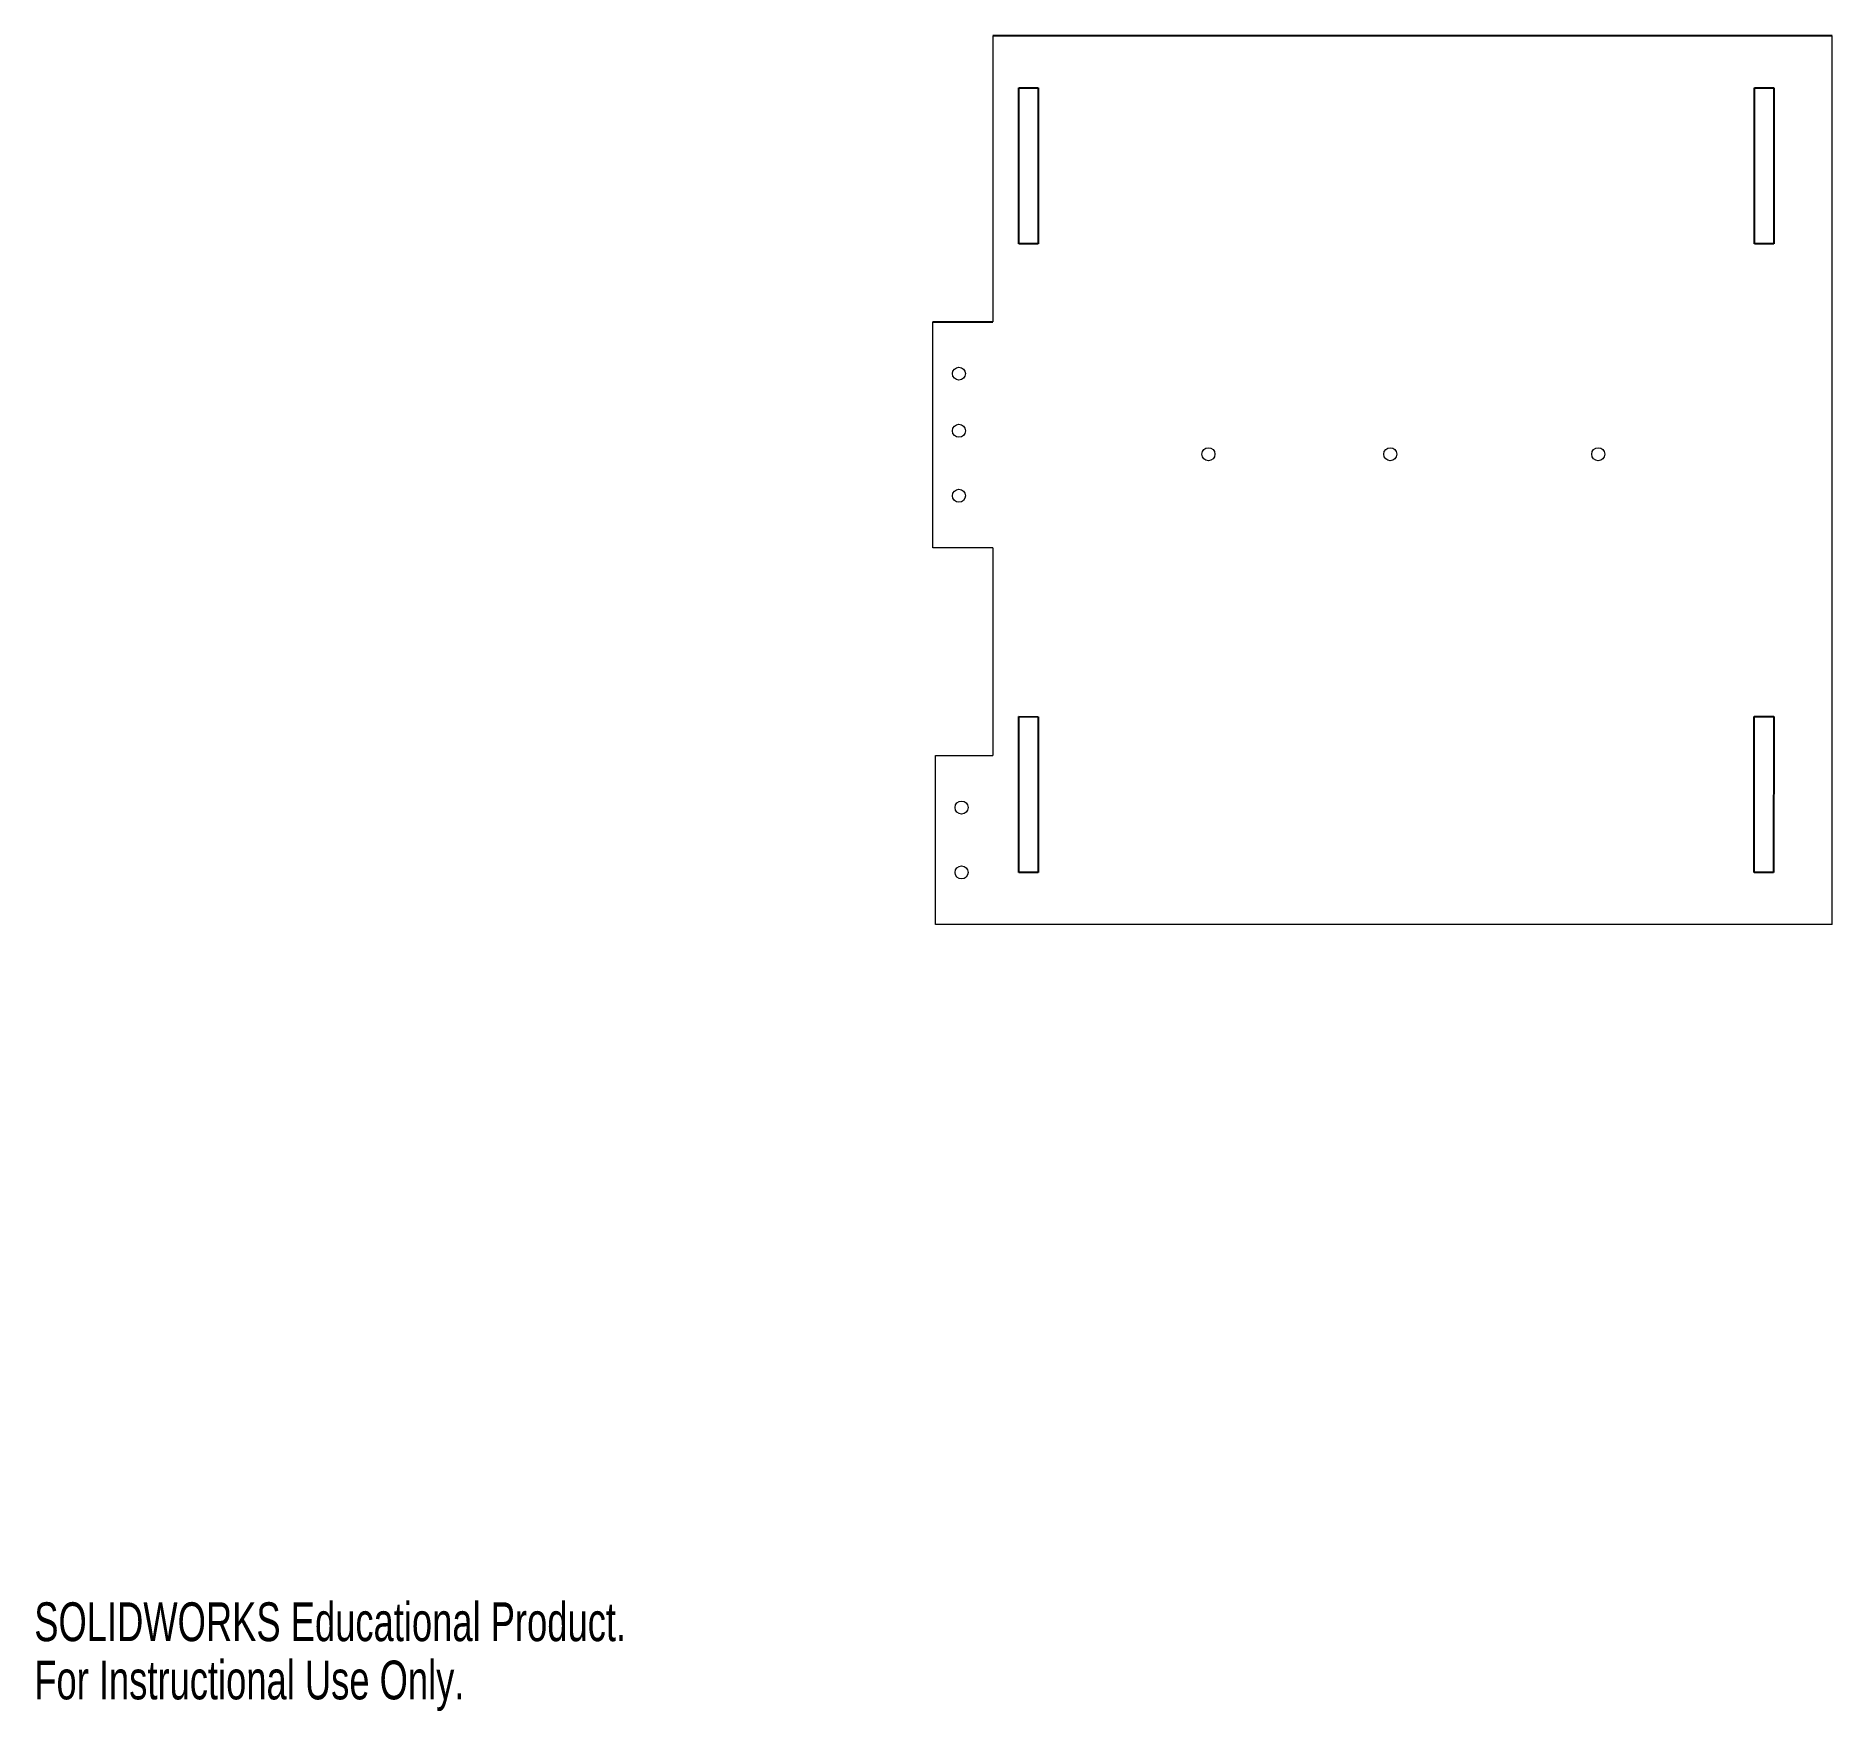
# Model space of a CAD drawing. Header units: millimetres. Extents: x 1 to 692, y 0 to 645.
import ezdxf

# ---------------------------------------------------------------- set-up
doc = ezdxf.new("R2010")
doc.units = ezdxf.units.MM
doc.layers.add('SLD-0', color=179, linetype='Continuous')
doc.styles.add('SLDTEXTSTYLE0', font='TXT', dxfattribs={"width": 0.7})

msp = doc.modelspace()

# ---------------------------------------------------------------- linework, layer by layer
at = {"layer": 'SLD-0', "color": 1, "lineweight": 18}
for p, q in [((368.84, 644.61), (368.84, 534.61)), ((691.84, 302.61), (691.84, 644.61)), ((345.84, 447.61), (345.84, 534.61)), ((368.84, 447.61), (345.84, 447.61)), ((368.84, 447.61), (368.84, 367.61)), ((346.84, 302.61), (346.84, 367.61)), ((346.84, 367.61), (368.84, 367.61)), ((691.84, 302.61), (346.84, 302.61))]:
    msp.add_line(p, q, dxfattribs=at)
at = {"layer": 'SLD-0', "color": 1}
for p, q in [((691.84, 644.61), (368.84, 644.61)), ((378.88, 624.61), (386.38, 624.61)), ((378.88, 564.61), (378.88, 624.61)), ((386.38, 624.61), (386.38, 564.61)), ((661.96, 564.61), (661.99, 624.61)), ((661.99, 624.61), (669.49, 624.61)), ((669.49, 624.61), (669.46, 564.61)), ((386.38, 564.61), (378.88, 564.61)), ((669.46, 564.61), (661.96, 564.61)), ((345.84, 534.61), (368.84, 534.61)), ((378.88, 382.68), (386.38, 382.54)), ((378.88, 322.55), (378.88, 382.68)), ((386.38, 382.54), (386.38, 322.63)), ((661.85, 322.61), (661.87, 382.61)), ((661.87, 382.61), (669.37, 382.61)), ((669.37, 382.61), (669.35, 322.61)), ((386.38, 322.63), (378.88, 322.55)), ((669.35, 322.61), (661.85, 322.61))]:
    msp.add_line(p, q, dxfattribs=at)
at = {"layer": 'SLD-0', "color": 1, "lineweight": 18}
for centre in [(355.84, 514.61), (355.84, 492.61), (451.84, 483.61), (521.84, 483.61), (601.84, 483.61), (355.84, 467.61), (356.84, 347.61), (356.84, 322.61)]:
    msp.add_circle(centre, 2.5, dxfattribs=at)

# ---------------------------------------------------------------- texts
at = {"color": 7, "linetype": 'Continuous', "char_height": 14.9403, "attachment_point": 1, "style": 'SLDTEXTSTYLE0'}
for s, insert in [('SOLIDWORKS Educational Product.', (0, 41.67)), ('For Instructional Use Only.', (0, 19.26))]:
    msp.add_mtext(s, dxfattribs=dict(at, insert=insert))

doc.saveas('drawing.dxf')
